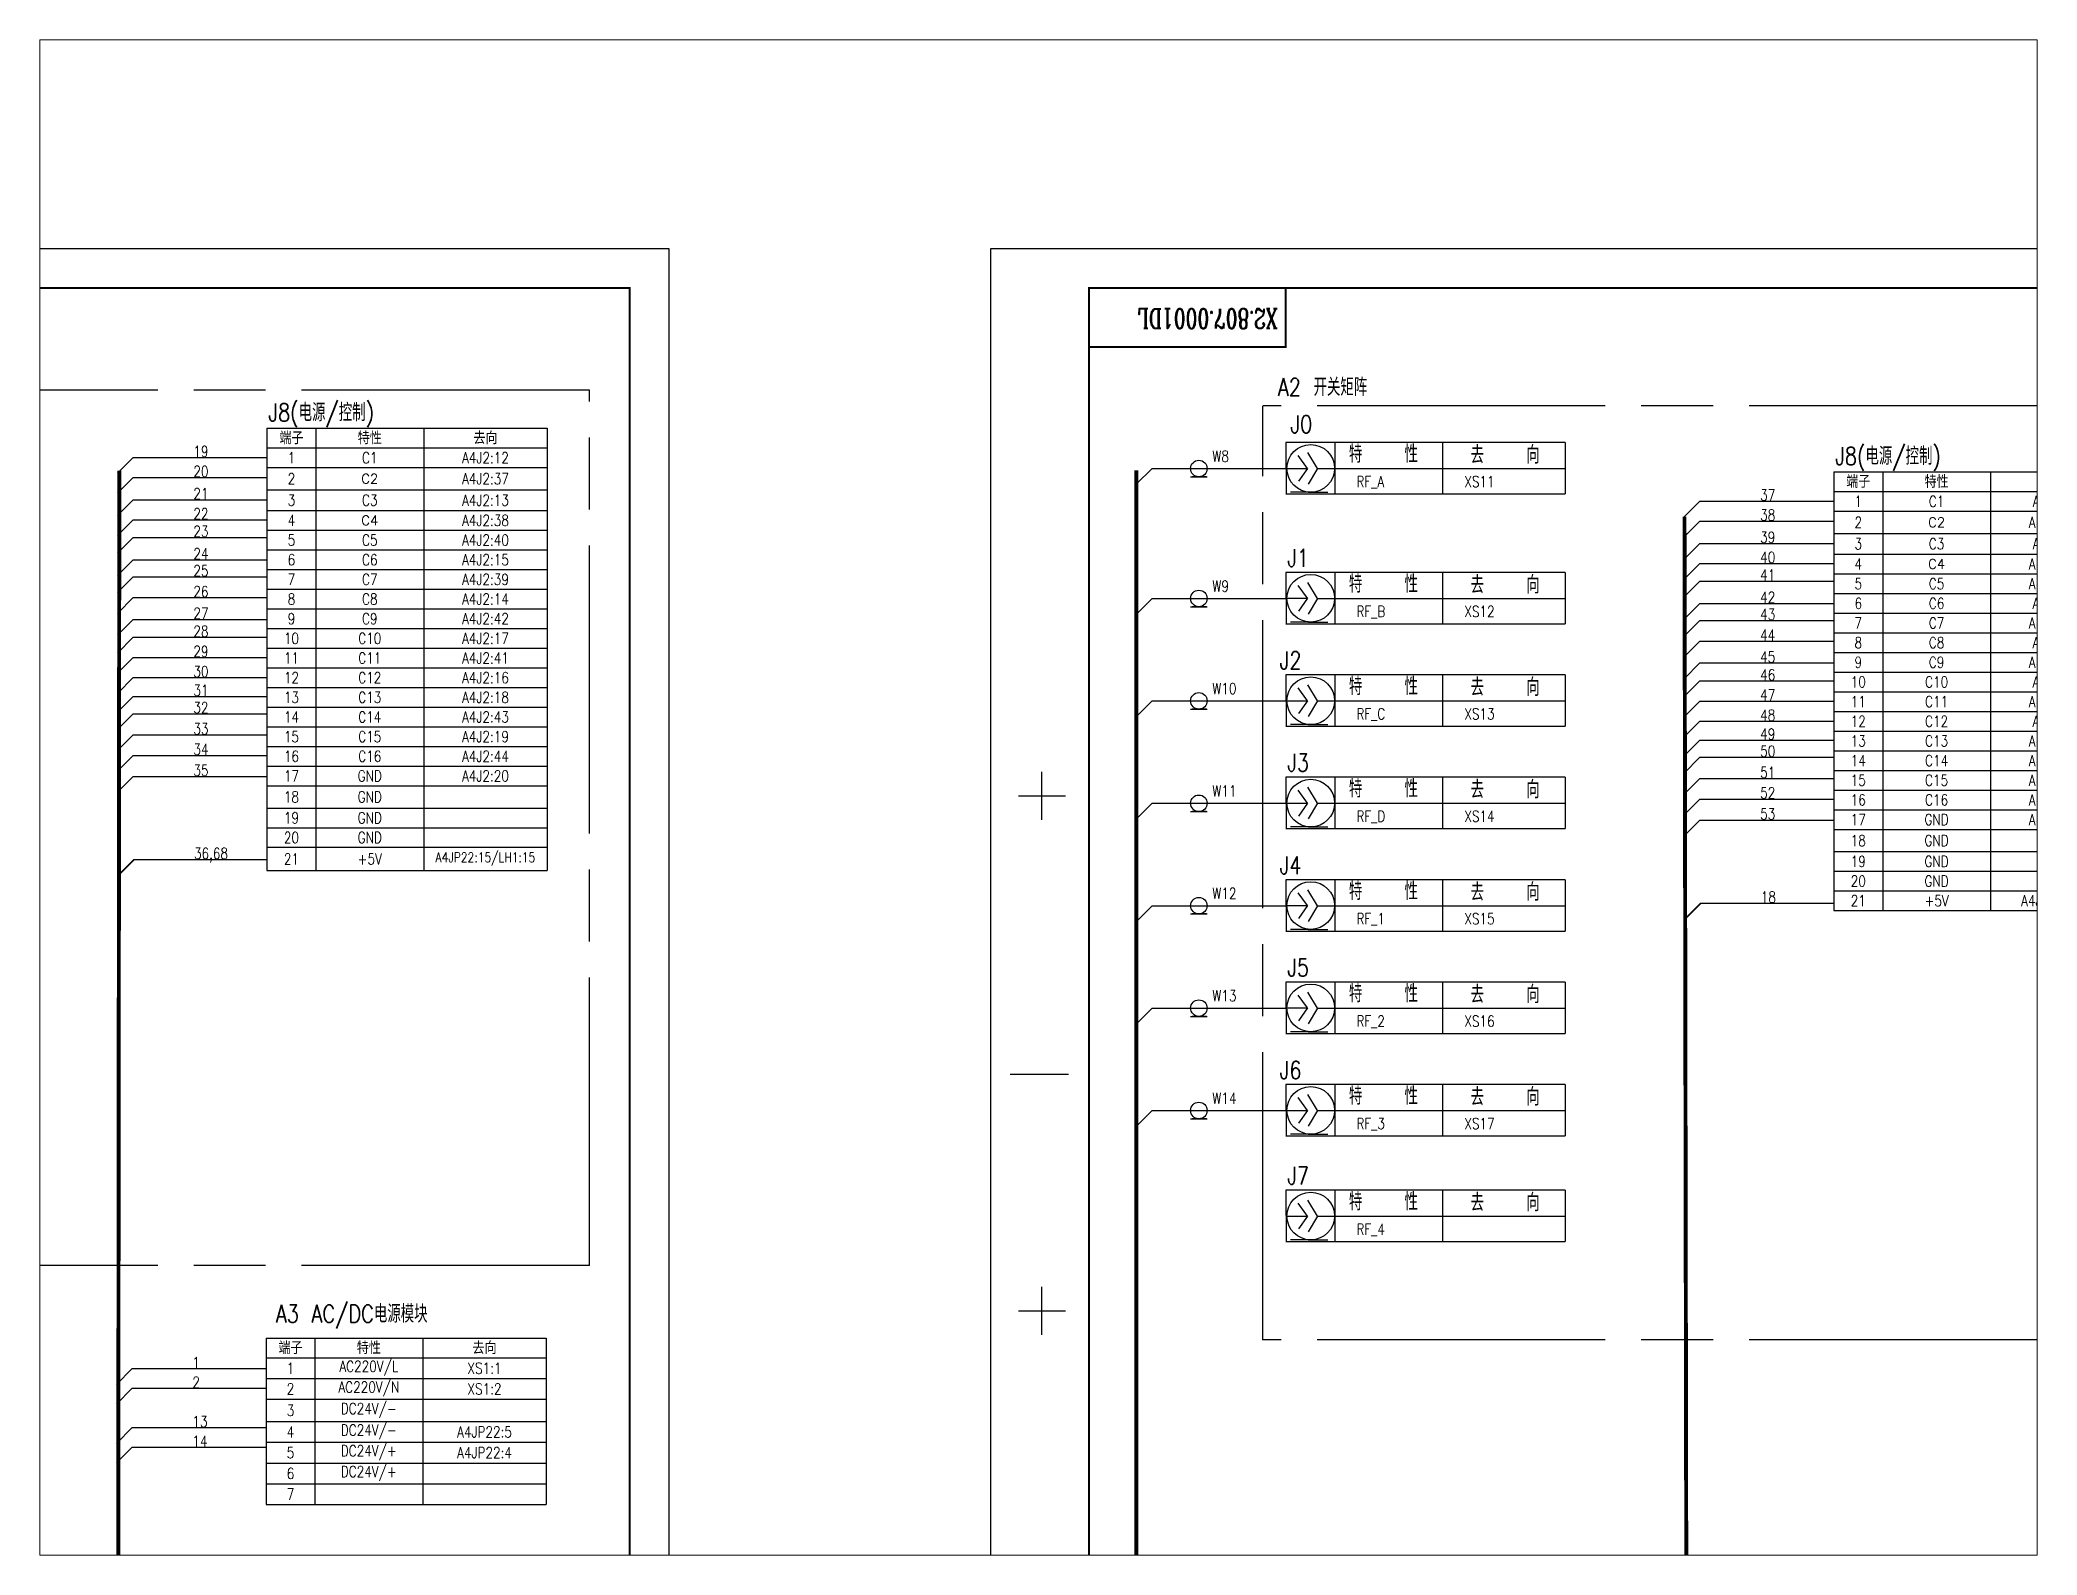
# Paper-space layout '布局1' of a CAD drawing. Header units: millimetres. Extents: x 26 to 231, y 20 to 176.
# The model-space entities are those that its viewports show. They can reach past a viewport. Long polylines and large blocks are cut down to what shows.
import ezdxf

# ---------------------------------------------------------------- set-up
doc = ezdxf.new("R2010")
doc.units = ezdxf.units.MM
doc.linetypes.add('CENTERLINE', pattern=[30, 12, -1.5, 3, -1.5, 12])
doc.layers.add('1', color=7, linetype='Continuous')
doc.layers.add('粗', color=7, linetype='Continuous')
doc.styles.add('HZ', font='txt', dxfattribs={"width": 0.8, "bigfont": 'HZDX'})
doc.styles.add('L', font='romanc.shx', dxfattribs={"width": 0.8, "bigfont": 'HZDX.shx'})
doc.styles.add('R', font='romanc', dxfattribs={"width": 0.8, "bigfont": 'hzdx'})
doc.styles.get("Standard").update_dxf_attribs({"font": 'arial.ttf'})

# ---------------------------------------------------------------- blocks, each defined once
blk = doc.blocks.new('*T15')
at = {"layer": '粗', "color": 0, "linetype": 'ByBlock', "lineweight": -2, "transparency": 16777216}
for p, q in [((0, 0), (71.26, 0)), ((0, 0), (0, -111.58)), ((12.43, 0), (12.43, -111.58)), ((39.86, 0), (39.86, -111.58)), ((71.26, 0), (71.26, -111.58)), ((0, -5), (71.26, -5)), ((0, -10), (71.26, -10)), ((0, -15.65), (71.26, -15.65)), ((0, -20.93), (71.26, -20.93)), ((0, -25.93), (71.26, -25.93)), ((0, -30.93), (71.26, -30.93)), ((0, -35.93), (71.26, -35.93)), ((0, -40.93), (71.26, -40.93)), ((0, -45.93), (71.26, -45.93)), ((0, -50.93), (71.26, -50.93)), ((0, -55.93), (71.26, -55.93)), ((0, -60.93), (71.26, -60.93)), ((0, -65.93), (71.26, -65.93)), ((0, -70.93), (71.26, -70.93)), ((0, -75.93), (71.26, -75.93)), ((0, -80.93), (71.26, -80.93)), ((0, -85.93), (71.26, -85.93)), ((0, -90.93), (71.26, -90.93)), ((0, -96.58), (71.26, -96.58)), ((0, -101.58), (71.26, -101.58)), ((0, -106.58), (71.26, -106.58)), ((0, -111.58), (71.26, -111.58))]:
    blk.add_line(p, q, dxfattribs=at)
at = {"layer": '粗', "color": 0, "transparency": 16777216, "attachment_point": 5}
for s, insert, char_height, width, style in [('{\\fSimSun|b0|i0|c134|p2;端子}', (6.22, -2.5), 2.8067, 11.4315, 'L'), ('{\\fSimSun|b0|i0|c134|p2;特性}', (26.14, -2.5), 2.8067, 26.4235, 'L'), ('{\\fSimSun|b0|i0|c134|p2;去向}', (55.56, -2.5), 2.8067, 30.4001, 'L'), ('1', (6.22, -7.5), 2.81, 11.4315, 'L'), ('C1', (26.14, -7.5), 2.807, 26.4235, 'L'), ('A4J2:4', (55.56, -7.5), 2.8, 30.4001, 'L'), ('2', (6.22, -12.83), 2.81, 11.4315, 'L'), ('A4J2:29', (55.56, -12.83), 2.807, 30.4001, 'L'), ('3', (6.22, -18.29), 2.81, 11.4315, 'L'), ('C3', (26.14, -18.29), 2.807, 26.4235, 'L'), ('A4J2:5', (55.56, -18.29), 2.8, 30.4001, 'L'), ('4', (6.22, -23.43), 2.81, 11.4315, 'L'), ('A4J2:30', (55.56, -23.43), 2.807, 30.4001, 'L'), ('5', (6.22, -28.43), 2.81, 11.4315, 'L'), ('C5', (26.14, -28.43), 2.807, 26.4235, 'L'), ('A4J2:32', (55.56, -28.43), 2.807, 30.4001, 'L'), ('6', (6.22, -33.43), 2.81, 11.4315, 'L'), ('C6', (26.14, -33.43), 2.807, 26.4235, 'L'), ('A4J2:7', (55.56, -33.43), 2.807, 30.4001, 'L'), ('7', (6.22, -38.43), 2.81, 11.4315, 'L'), ('C7', (26.14, -38.43), 2.807, 26.4235, 'L'), ('A4J2:31', (55.56, -38.43), 2.807, 30.4001, 'L'), ('8', (6.22, -43.43), 2.81, 11.4315, 'L'), ('C8', (26.14, -43.43), 2.807, 26.4235, 'L'), ('A4J2:6', (55.56, -43.43), 2.807, 30.4001, 'L'), ('9', (6.22, -48.43), 2.81, 11.4315, 'L'), ('C9', (26.14, -48.43), 2.807, 26.4235, 'L'), ('A4J2:34', (55.56, -48.43), 2.807, 30.4001, 'L'), ('10', (6.22, -53.43), 2.807, 11.4315, 'L'), ('C10', (26.14, -53.43), 2.807, 26.4235, 'L'), ('A4J2:9', (55.56, -53.43), 2.807, 30.4001, 'L'), ('11', (6.22, -58.43), 2.807, 11.4315, 'L'), ('C11', (26.14, -58.43), 2.807, 26.4235, 'L'), ('A4J2:33', (55.56, -58.43), 2.807, 30.4001, 'L'), ('12', (6.22, -63.43), 2.807, 11.4315, 'L'), ('C12', (26.14, -63.43), 2.807, 26.4235, 'L'), ('A4J2:8', (55.56, -63.43), 2.807, 30.4001, 'L'), ('13', (6.22, -68.43), 2.807, 11.4315, 'L'), ('C13', (26.14, -68.43), 2.807, 26.4235, 'L'), ('A4J2:10', (55.56, -68.43), 2.807, 30.4001, 'L'), ('14', (6.22, -73.43), 2.807, 11.4315, 'L'), ('C14', (26.14, -73.43), 2.807, 26.4235, 'L'), ('A4J2:35', (55.56, -73.43), 2.807, 30.4001, 'L'), ('15', (6.22, -78.43), 2.807, 11.4315, 'L'), ('C15', (26.14, -78.43), 2.807, 26.4235, 'L'), ('A4J2:11', (55.56, -78.43), 2.807, 30.4001, 'L'), ('16', (6.22, -83.43), 2.807, 11.4315, 'L'), ('C16', (26.14, -83.43), 2.807, 26.4235, 'L'), ('A4J2:36', (55.56, -83.43), 2.807, 30.4001, 'L'), ('17', (6.22, -88.43), 2.807, 11.4315, 'L'), ('GND', (26.14, -88.43), 2.807, 26.4235, 'L'), ('A4J2:45', (55.56, -88.43), 2.807, 30.4001, 'L'), ('18', (6.22, -93.76), 2.807, 11.4315, 'L'), ('GND', (26.14, -93.76), 2.807, 26.4235, 'R'), ('19', (6.22, -99.08), 2.807, 11.4315, 'L'), ('GND', (26.14, -99.08), 2.8, 26.4235, 'R'), ('20', (6.22, -104.08), 2.807, 11.4315, 'L'), ('GND', (26.14, -104.08), 2.807, 26.4235, 'L'), ('21', (6.22, -109.08), 2.807, 11.4315, 'L'), ('+5V', (26.14, -109.08), 2.807, 26.4235, 'L'), ('A4JP22:15', (55.56, -109.08), 2.807, 30.4001, 'L')]:
    blk.add_mtext(s, dxfattribs=dict(at, insert=insert, char_height=char_height, width=width, style=style))
at = {"layer": '粗', "color": 0, "transparency": 16777216, "char_height": 2.45, "width": 26.4235, "attachment_point": 5}
for s, insert in [('{\\Fromanc|c134;C2}', (26.14, -12.83)), ('{\\Fromanc|c134;C4}', (26.14, -23.43))]:
    blk.add_mtext(s, dxfattribs=dict(at, insert=insert))
blk = doc.blocks.new('*T16')
at = {"layer": '粗', "color": 0, "linetype": 'ByBlock', "lineweight": -2, "transparency": 16777216}
for p, q in [((0, 0), (71.26, 0)), ((0, 0), (0, -42.31)), ((12.43, 0), (12.43, -42.31)), ((39.86, 0), (39.86, -42.31)), ((71.26, 0), (71.26, -42.31)), ((0, -5), (71.26, -5)), ((0, -10.28), (71.26, -10.28)), ((0, -15.55), (71.26, -15.55)), ((0, -21.21), (71.26, -21.21)), ((0, -26.48), (71.26, -26.48)), ((0, -31.76), (71.26, -31.76)), ((0, -37.04), (71.26, -37.04)), ((0, -42.31), (71.26, -42.31))]:
    blk.add_line(p, q, dxfattribs=at)
at = {"layer": '粗', "color": 0, "transparency": 16777216, "attachment_point": 5, "style": 'L'}
for s, insert, char_height, width in [('{\\fSimSun|b0|i0|c134|p2;端子}', (6.22, -2.5), 2.8067, 11.4315), ('{\\fSimSun|b0|i0|c134|p2;特性}', (26.14, -2.5), 2.8067, 26.4235), ('{\\fSimSun|b0|i0|c134|p2;去向}', (55.56, -2.5), 2.8067, 30.4001), ('1', (6.22, -7.64), 2.81, 11.4315), ('AC220V/L', (26.14, -7.64), 2.807, 26.4235), ('XS1:1', (55.56, -7.64), 2.807, 30.4001), ('2', (6.22, -12.92), 2.81, 11.4315), ('AC220V/N', (26.14, -12.92), 2.807, 26.4235), ('XS1:2', (55.56, -12.92), 2.807, 30.4001), ('3', (6.22, -18.38), 2.81, 11.4315), ('DC24V/-', (26.14, -18.38), 2.807, 26.4235), ('4', (6.22, -23.85), 2.81, 11.4315), ('DC24V/-', (26.14, -23.85), 2.807, 26.4235), ('A4JP22:5', (55.56, -23.85), 2.8, 30.4001), ('5', (6.22, -29.12), 2.81, 11.4315), ('DC24V/+', (26.14, -29.12), 2.807, 26.4235), ('A4JP22:4', (55.56, -29.12), 2.8, 30.4001), ('6', (6.22, -34.4), 2.81, 11.4315), ('DC24V/+', (26.14, -34.4), 2.807, 26.4235), ('7', (6.22, -39.68), 2.81, 11.4315)]:
    blk.add_mtext(s, dxfattribs=dict(at, insert=insert, char_height=char_height, width=width))
blk = doc.blocks.new('*T20')
at = {"layer": '粗', "color": 0, "linetype": 'ByBlock', "lineweight": -2, "transparency": 16777216}
for p, q in [((0, 0), (71.26, 0)), ((0, 0), (0, -112.49)), ((12.43, 0), (12.43, -112.49)), ((39.86, 0), (39.86, -112.49)), ((71.26, 0), (71.26, -112.49)), ((0, -5), (71.26, -5)), ((0, -10), (71.26, -10)), ((0, -15.65), (71.26, -15.65)), ((0, -20.93), (71.26, -20.93)), ((0, -25.93), (71.26, -25.93)), ((0, -30.93), (71.26, -30.93)), ((0, -35.93), (71.26, -35.93)), ((0, -40.93), (71.26, -40.93)), ((0, -45.93), (71.26, -45.93)), ((0, -50.93), (71.26, -50.93)), ((0, -55.93), (71.26, -55.93)), ((0, -60.93), (71.26, -60.93)), ((0, -65.93), (71.26, -65.93)), ((0, -70.93), (71.26, -70.93)), ((0, -75.93), (71.26, -75.93)), ((0, -80.93), (71.26, -80.93)), ((0, -85.93), (71.26, -85.93)), ((0, -90.93), (71.26, -90.93)), ((0, -96.58), (71.26, -96.58)), ((0, -101.58), (71.26, -101.58)), ((0, -106.58), (71.26, -106.58)), ((0, -112.49), (71.26, -112.49))]:
    blk.add_line(p, q, dxfattribs=at)
at = {"layer": '粗', "color": 0, "transparency": 16777216, "attachment_point": 5}
for s, insert, char_height, width, style in [('{\\fSimSun|b0|i0|c134|p2;端子}', (6.22, -2.5), 2.8067, 11.4315, 'L'), ('{\\fSimSun|b0|i0|c134|p2;特性}', (26.14, -2.5), 2.8067, 26.4235, 'L'), ('{\\fSimSun|b0|i0|c134|p2;去向}', (55.56, -2.5), 2.8067, 30.4001, 'L'), ('1', (6.22, -7.5), 2.81, 11.4315, 'L'), ('C1', (26.14, -7.5), 2.807, 26.4235, 'L'), ('A4J2:12', (55.56, -7.5), 2.8, 30.4001, 'L'), ('2', (6.22, -12.83), 2.81, 11.4315, 'L'), ('A4J2:37', (55.56, -12.83), 2.807, 30.4001, 'L'), ('3', (6.22, -18.29), 2.81, 11.4315, 'L'), ('C3', (26.14, -18.29), 2.807, 26.4235, 'L'), ('A4J2:13', (55.56, -18.29), 2.8, 30.4001, 'L'), ('4', (6.22, -23.43), 2.81, 11.4315, 'L'), ('A4J2:38', (55.56, -23.43), 2.807, 30.4001, 'L'), ('5', (6.22, -28.43), 2.81, 11.4315, 'L'), ('C5', (26.14, -28.43), 2.807, 26.4235, 'L'), ('A4J2:40', (55.56, -28.43), 2.807, 30.4001, 'L'), ('6', (6.22, -33.43), 2.81, 11.4315, 'L'), ('C6', (26.14, -33.43), 2.807, 26.4235, 'L'), ('A4J2:15', (55.56, -33.43), 2.807, 30.4001, 'L'), ('7', (6.22, -38.43), 2.81, 11.4315, 'L'), ('C7', (26.14, -38.43), 2.807, 26.4235, 'L'), ('A4J2:39', (55.56, -38.43), 2.807, 30.4001, 'L'), ('8', (6.22, -43.43), 2.81, 11.4315, 'L'), ('C8', (26.14, -43.43), 2.807, 26.4235, 'L'), ('A4J2:14', (55.56, -43.43), 2.807, 30.4001, 'L'), ('9', (6.22, -48.43), 2.81, 11.4315, 'L'), ('C9', (26.14, -48.43), 2.807, 26.4235, 'L'), ('A4J2:42', (55.56, -48.43), 2.807, 30.4001, 'L'), ('10', (6.22, -53.43), 2.807, 11.4315, 'L'), ('C10', (26.14, -53.43), 2.807, 26.4235, 'L'), ('A4J2:17', (55.56, -53.43), 2.807, 30.4001, 'L'), ('11', (6.22, -58.43), 2.807, 11.4315, 'L'), ('C11', (26.14, -58.43), 2.807, 26.4235, 'L'), ('A4J2:41', (55.56, -58.43), 2.807, 30.4001, 'L'), ('12', (6.22, -63.43), 2.807, 11.4315, 'L'), ('C12', (26.14, -63.43), 2.807, 26.4235, 'L'), ('A4J2:16', (55.56, -63.43), 2.807, 30.4001, 'L'), ('13', (6.22, -68.43), 2.807, 11.4315, 'L'), ('C13', (26.14, -68.43), 2.807, 26.4235, 'L'), ('A4J2:18', (55.56, -68.43), 2.807, 30.4001, 'L'), ('14', (6.22, -73.43), 2.807, 11.4315, 'L'), ('C14', (26.14, -73.43), 2.807, 26.4235, 'L'), ('A4J2:43', (55.56, -73.43), 2.807, 30.4001, 'L'), ('15', (6.22, -78.43), 2.807, 11.4315, 'L'), ('C15', (26.14, -78.43), 2.807, 26.4235, 'L'), ('A4J2:19', (55.56, -78.43), 2.807, 30.4001, 'L'), ('16', (6.22, -83.43), 2.807, 11.4315, 'L'), ('C16', (26.14, -83.43), 2.807, 26.4235, 'L'), ('A4J2:44', (55.56, -83.43), 2.807, 30.4001, 'L'), ('17', (6.22, -88.43), 2.807, 11.4315, 'L'), ('GND', (26.14, -88.43), 2.807, 26.4235, 'L'), ('A4J2:20', (55.56, -88.43), 2.807, 30.4001, 'L'), ('18', (6.22, -93.76), 2.807, 11.4315, 'L'), ('GND', (26.14, -93.76), 2.807, 26.4235, 'R'), ('19', (6.22, -99.08), 2.807, 11.4315, 'L'), ('GND', (26.14, -99.08), 2.8, 26.4235, 'R'), ('20', (6.22, -104.08), 2.807, 11.4315, 'L'), ('GND', (26.14, -104.08), 2.807, 26.4235, 'L'), ('21', (6.22, -109.54), 2.807, 11.4315, 'L'), ('+5V', (26.14, -109.54), 2.807, 26.4235, 'L'), ('A4JP22:15/LH1:15', (55.56, -109.54), 2.5, 30.4001, 'L')]:
    blk.add_mtext(s, dxfattribs=dict(at, insert=insert, char_height=char_height, width=width, style=style))
at = {"layer": '粗', "color": 0, "transparency": 16777216, "char_height": 2.45, "width": 26.4235, "attachment_point": 5}
for s, insert in [('{\\Fromanc|c134;C2}', (26.14, -12.83)), ('{\\Fromanc|c134;C4}', (26.14, -23.43))]:
    blk.add_mtext(s, dxfattribs=dict(at, insert=insert))

msp = doc.modelspace()

# ---------------------------------------------------------------- linework, layer by layer
at = {"color": 7, "linetype": 'CENTERLINE'}
for p, q in [((2715.118, 1862.978), (2489.905, 1862.978)), ((2715.118, 1640.397), (2715.118, 1862.978)), ((2886.32, 1621.418), (2886.32, 1858.98)), ((3111.606, 1858.98), (2886.392, 1858.98)), ((2715.118, 1640.397), (2489.905, 1640.397)), ((3111.423, 1621.464), (2886.209, 1621.464))]:
    msp.add_line(p, q, dxfattribs=at)
for p, q in [((2892.165, 1849.67), (2892.225, 1836.658)), ((2963.201, 1849.67), (2892.165, 1849.67)), ((2904.627, 1849.67), (2904.627, 1836.621)), ((2932.05, 1849.67), (2932.05, 1836.621)), ((2963.191, 1849.67), (2963.191, 1836.621)), ((2599.04, 1845.864), (2633.076, 1845.864)), ((2897.719, 1843.1), (2895.313, 1846.355)), ((2900.259, 1843.059), (2897.79, 1847.117)), ((2599.04, 1840.775), (2633.076, 1840.775)), ((2858.159, 1843.061), (2892.195, 1843.061)), ((2867.957, 1840.96), (2872.158, 1840.96)), ((2871.99, 1840.96), (2868.367, 1840.96)), ((2870.059, 1840.96), (2871.99, 1840.96)), ((2892.195, 1843.1), (2897.719, 1843.1)), ((2897.719, 1843.1), (2895.368, 1839.812)), ((2900.259, 1843.059), (2897.876, 1839.077)), ((2900.259, 1843.059), (2963.191, 1843.059)), ((2599.04, 1835.127), (2633.076, 1835.127)), ((2892.155, 1836.621), (2963.191, 1836.621)), ((2997.501, 1834.771), (3031.538, 1834.771)), ((2599.04, 1830.017), (2633.076, 1830.017)), ((2997.501, 1829.682), (3031.538, 1829.682)), ((2599.04, 1825.544), (2633.076, 1825.544)), ((2997.501, 1824.034), (3031.538, 1824.034)), ((2599.04, 1819.837), (2633.076, 1819.837)), ((2997.501, 1818.924), (3031.538, 1818.924)), ((2599.04, 1815.524), (2633.076, 1815.524)), ((2963.195, 1816.624), (2892.158, 1816.624)), ((2892.168, 1816.624), (2892.229, 1803.612)), ((2897.722, 1810.054), (2895.316, 1813.309)), ((2900.262, 1810.013), (2897.794, 1814.072)), ((2904.63, 1816.624), (2904.63, 1803.575)), ((2932.054, 1816.624), (2932.054, 1803.575)), ((2963.195, 1816.624), (2963.195, 1803.575)), ((2997.501, 1814.451), (3031.538, 1814.451)), ((2599.04, 1810.229), (2633.076, 1810.229)), ((2858.162, 1810.015), (2892.199, 1810.015)), ((2892.199, 1810.054), (2897.722, 1810.054)), ((2897.722, 1810.054), (2895.371, 1806.766)), ((2900.262, 1810.013), (2897.879, 1806.031)), ((2900.262, 1810.013), (2963.195, 1810.013)), ((2997.501, 1808.743), (3031.538, 1808.743)), ((2599.04, 1804.696), (2633.076, 1804.696)), ((2867.96, 1807.915), (2872.162, 1807.915)), ((2871.993, 1807.915), (2868.371, 1807.915)), ((2870.062, 1807.915), (2871.993, 1807.915)), ((2892.158, 1803.575), (2963.195, 1803.575)), ((2997.501, 1804.431), (3031.538, 1804.431)), ((2599.04, 1800.134), (2633.076, 1800.134)), ((2997.501, 1799.136), (3031.538, 1799.136)), ((2599.04, 1795.008), (2633.076, 1795.008)), ((2997.501, 1793.603), (3031.538, 1793.603)), ((2599.04, 1789.878), (2633.076, 1789.878)), ((2892.168, 1790.578), (2892.229, 1777.566)), ((2963.204, 1790.578), (2892.168, 1790.578)), ((2900.262, 1783.967), (2897.794, 1788.026)), ((2904.63, 1790.578), (2904.63, 1777.529)), ((2932.054, 1790.578), (2932.054, 1777.529)), ((2963.195, 1790.578), (2963.195, 1777.529)), ((2997.501, 1789.041), (3031.538, 1789.041)), ((2599.04, 1785.086), (2633.076, 1785.086)), ((2858.162, 1783.969), (2892.199, 1783.969)), ((2892.199, 1784.008), (2897.722, 1784.008)), ((2897.722, 1784.008), (2895.316, 1787.263)), ((2897.722, 1784.008), (2895.371, 1780.72)), ((2900.262, 1783.967), (2897.879, 1779.985)), ((2900.262, 1783.967), (2963.195, 1783.967)), ((2997.501, 1783.914), (3031.538, 1783.914)), ((2599.04, 1780.707), (2633.076, 1780.707)), ((2867.96, 1781.869), (2872.162, 1781.869)), ((2871.993, 1781.869), (2868.371, 1781.869)), ((2870.062, 1781.869), (2871.993, 1781.869)), ((2997.501, 1778.785), (3031.538, 1778.785)), ((2599.04, 1775.312), (2633.076, 1775.312)), ((2892.158, 1777.529), (2963.195, 1777.529)), ((2997.501, 1773.993), (3031.538, 1773.993)), ((2599.04, 1770.097), (2633.076, 1770.097)), ((2997.501, 1769.613), (3031.538, 1769.613)), ((2599.04, 1764.756), (2633.076, 1764.756)), ((2963.195, 1764.531), (2892.158, 1764.531)), ((2892.168, 1764.531), (2892.229, 1751.519)), ((2904.63, 1764.531), (2904.63, 1751.482)), ((2932.054, 1764.531), (2932.054, 1751.482)), ((2963.195, 1764.531), (2963.195, 1751.482)), ((2997.501, 1764.219), (3031.538, 1764.219)), ((2858.162, 1757.922), (2892.199, 1757.922)), ((2892.199, 1757.961), (2897.722, 1757.961)), ((2897.722, 1757.961), (2895.316, 1761.216)), ((2897.722, 1757.961), (2895.371, 1754.673)), ((2900.262, 1757.92), (2897.794, 1761.979)), ((2900.262, 1757.92), (2897.879, 1753.938)), ((2900.262, 1757.92), (2963.195, 1757.92)), ((2997.501, 1759.004), (3031.538, 1759.004)), ((2867.96, 1755.821), (2872.162, 1755.821)), ((2871.993, 1755.821), (2868.371, 1755.821)), ((2870.062, 1755.821), (2871.993, 1755.821)), ((2997.501, 1753.663), (3031.538, 1753.663)), ((2892.158, 1751.482), (2963.195, 1751.482)), ((2599.197, 1743.617), (2633.233, 1743.617)), ((2892.168, 1738.478), (2892.229, 1725.467)), ((2963.204, 1738.478), (2892.168, 1738.478)), ((2904.63, 1738.478), (2904.63, 1725.43)), ((2932.054, 1738.478), (2932.054, 1725.43)), ((2963.195, 1738.478), (2963.195, 1725.43)), ((2892.199, 1731.908), (2897.722, 1731.908)), ((2897.722, 1731.908), (2895.316, 1735.163)), ((2897.722, 1731.908), (2895.371, 1728.621)), ((2900.262, 1731.867), (2897.794, 1735.926)), ((2997.658, 1732.524), (3031.695, 1732.524)), ((2858.162, 1731.87), (2892.199, 1731.87)), ((2867.96, 1729.769), (2872.162, 1729.769)), ((2871.993, 1729.769), (2868.371, 1729.769)), ((2870.062, 1729.769), (2871.993, 1729.769)), ((2900.262, 1731.867), (2897.879, 1727.885)), ((2900.262, 1731.867), (2963.195, 1731.867)), ((2892.158, 1725.43), (2963.195, 1725.43)), ((2963.195, 1712.432), (2892.159, 1712.432)), ((2892.168, 1712.432), (2892.229, 1699.421)), ((2904.63, 1712.432), (2904.63, 1699.384)), ((2932.054, 1712.432), (2932.054, 1699.384)), ((2963.195, 1712.432), (2963.195, 1699.384)), ((2897.723, 1705.863), (2895.316, 1709.117)), ((2900.262, 1705.821), (2897.794, 1709.88)), ((2858.163, 1705.824), (2892.199, 1705.824)), ((2867.96, 1703.723), (2872.162, 1703.723)), ((2871.993, 1703.723), (2868.371, 1703.723)), ((2870.062, 1703.723), (2871.993, 1703.723)), ((2892.199, 1705.863), (2897.723, 1705.863)), ((2897.723, 1705.863), (2895.371, 1702.575)), ((2900.262, 1705.821), (2897.88, 1701.839)), ((2900.262, 1705.821), (2963.195, 1705.821)), ((2892.159, 1699.384), (2963.195, 1699.384)), ((2892.168, 1686.386), (2892.229, 1673.375)), ((2963.204, 1686.386), (2892.168, 1686.386)), ((2904.63, 1686.386), (2904.63, 1673.338)), ((2932.054, 1686.386), (2932.054, 1673.338)), ((2963.195, 1686.386), (2963.195, 1673.338)), ((2897.722, 1679.817), (2895.316, 1683.071)), ((2900.262, 1679.775), (2897.794, 1683.834)), ((2858.162, 1679.778), (2892.199, 1679.778)), ((2867.96, 1677.677), (2872.162, 1677.677)), ((2871.993, 1677.677), (2868.371, 1677.677)), ((2870.062, 1677.677), (2871.993, 1677.677)), ((2892.199, 1679.817), (2897.722, 1679.817)), ((2897.722, 1679.817), (2895.371, 1676.529)), ((2900.262, 1679.775), (2897.879, 1675.793)), ((2900.262, 1679.775), (2963.195, 1679.775)), ((2892.158, 1673.338), (2963.195, 1673.338)), ((2963.195, 1659.511), (2892.159, 1659.511)), ((2892.168, 1659.511), (2892.229, 1646.499)), ((2897.723, 1652.941), (2895.316, 1656.196)), ((2900.262, 1652.899), (2897.794, 1656.958)), ((2904.63, 1659.511), (2904.63, 1646.462)), ((2932.054, 1659.511), (2932.054, 1646.462)), ((2963.195, 1659.511), (2963.195, 1646.462)), ((2892.199, 1652.941), (2897.723, 1652.941)), ((2897.723, 1652.941), (2895.371, 1649.653)), ((2900.262, 1652.899), (2897.88, 1648.918)), ((2900.262, 1652.899), (2963.195, 1652.899)), ((2892.159, 1646.462), (2963.195, 1646.462)), ((2598.8, 1614.125), (2632.837, 1614.125)), ((2598.8, 1609.125), (2632.837, 1609.125)), ((2598.8, 1599.125), (2632.837, 1599.125)), ((2598.8, 1594.125), (2632.837, 1594.125))]:
    msp.add_line(p, q)
at = {"color": 7}
for p, q in [((2599.04, 1845.864), (2595.04, 1841.864)), ((2599.04, 1840.775), (2595.04, 1836.775)), ((2858.159, 1843.061), (2854.159, 1839.061)), ((2599.04, 1835.127), (2595.04, 1831.127)), ((2997.501, 1834.771), (2993.501, 1830.771)), ((2599.04, 1830.017), (2595.04, 1826.017)), ((2997.501, 1829.682), (2993.501, 1825.682)), ((2599.04, 1825.544), (2595.04, 1821.544)), ((2997.501, 1824.034), (2993.501, 1820.034)), ((2599.04, 1819.837), (2595.04, 1815.837)), ((2997.501, 1818.924), (2993.501, 1814.924)), ((2599.04, 1815.524), (2595.04, 1811.524)), ((2997.501, 1814.451), (2993.501, 1810.451)), ((2599.04, 1810.229), (2595.04, 1806.229)), ((2858.162, 1810.015), (2854.162, 1806.015)), ((2997.501, 1808.743), (2993.501, 1804.743)), ((2599.04, 1804.696), (2595.04, 1800.696)), ((2997.501, 1804.431), (2993.501, 1800.431)), ((2599.04, 1800.134), (2595.04, 1796.134)), ((2997.501, 1799.136), (2993.501, 1795.136)), ((2599.04, 1795.008), (2595.04, 1791.008)), ((2997.501, 1793.603), (2993.501, 1789.603)), ((2599.04, 1789.878), (2595.04, 1785.878)), ((2997.501, 1789.041), (2993.501, 1785.041)), ((2599.04, 1785.086), (2595.04, 1781.086)), ((2858.162, 1783.969), (2854.162, 1779.969)), ((2997.501, 1783.914), (2993.501, 1779.914)), ((2599.04, 1780.707), (2595.04, 1776.707)), ((2997.501, 1778.785), (2993.501, 1774.785)), ((2599.04, 1775.312), (2595.04, 1771.312)), ((2997.501, 1773.993), (2993.501, 1769.993)), ((2599.04, 1770.097), (2595.04, 1766.097)), ((2997.501, 1769.613), (2993.501, 1765.613)), ((2599.04, 1764.756), (2595.04, 1760.756)), ((2830.017, 1765.91), (2830.017, 1753.747)), ((2997.501, 1764.219), (2993.501, 1760.219)), ((2824.163, 1759.828), (2836.106, 1759.828)), ((2858.162, 1757.922), (2854.162, 1753.922)), ((2997.501, 1759.003), (2993.501, 1755.003)), ((2997.501, 1753.663), (2993.501, 1749.663)), ((2599.197, 1743.617), (2595.197, 1739.617)), ((2599.197, 1743.461), (2595.197, 1739.461)), ((2997.658, 1732.524), (2993.658, 1728.524)), ((2997.658, 1732.367), (2993.658, 1728.367)), ((2858.162, 1731.87), (2854.162, 1727.87)), ((2858.163, 1705.824), (2854.163, 1701.824)), ((2822.087, 1689.051), (2836.883, 1689.051)), ((2858.162, 1679.778), (2854.162, 1675.778)), ((2830.017, 1634.891), (2830.017, 1622.728)), ((2824.163, 1628.81), (2836.106, 1628.81)), ((2598.8, 1614.125), (2594.8, 1610.125)), ((2598.8, 1609.125), (2594.8, 1605.125)), ((2598.8, 1599.125), (2594.8, 1595.125)), ((2598.8, 1594.125), (2594.8, 1590.125))]:
    msp.add_line(p, q, dxfattribs=at)
for points in [[(2735.341, 1478.965), (2735.341, 1898.965), (2141.341, 1898.965), (2141.341, 1478.965)], [(3411.113, 1478.965), (3411.113, 1898.965), (2817.113, 1898.965), (2817.113, 1478.965)]]:
    msp.add_lwpolyline(points, close=True, dxfattribs=at)
at = {"color": 7, "const_width": 0.5}
for points in [[(2725.341, 1488.965), (2725.341, 1888.965), (2166.341, 1888.965), (2166.341, 1488.965)], [(3401.113, 1488.965), (3401.113, 1888.965), (2842.113, 1888.965), (2842.113, 1488.965)]]:
    msp.add_lwpolyline(points, close=True, dxfattribs=at)
msp.add_lwpolyline([(2892.113, 1888.965), (2892.113, 1873.965), (2842.113, 1873.965)], dxfattribs=at)
for centre in [(2870.058, 1843.061), (2870.061, 1810.015), (2870.061, 1783.969), (2870.061, 1757.922), (2870.061, 1731.87), (2870.062, 1705.824), (2870.061, 1679.778)]:
    msp.add_circle(centre, 2.101)
at = {"layer": '1', "linetype": 'Continuous'}
for p, q in [((2898.337, 1837.04), (2893.339, 1837.04)), ((2897.825, 1837.04), (2902.823, 1837.04)), ((2898.34, 1803.994), (2893.342, 1803.994)), ((2897.828, 1803.994), (2902.826, 1803.994)), ((2898.34, 1777.948), (2893.342, 1777.948)), ((2897.828, 1777.948), (2902.826, 1777.948)), ((2898.34, 1751.901), (2893.342, 1751.901)), ((2897.828, 1751.901), (2902.826, 1751.901)), ((2898.34, 1725.848), (2893.342, 1725.848)), ((2897.828, 1725.848), (2902.826, 1725.848)), ((2898.34, 1699.802), (2893.342, 1699.802)), ((2897.829, 1699.802), (2902.827, 1699.802)), ((2898.34, 1673.756), (2893.342, 1673.756)), ((2897.828, 1673.756), (2902.826, 1673.756)), ((2898.34, 1646.88), (2893.342, 1646.88)), ((2897.829, 1646.88), (2902.827, 1646.88))]:
    msp.add_line(p, q, dxfattribs=at)
at = {"layer": '1', "color": 7, "linetype": 'Continuous', "const_width": 1}
for points in [[(2595.527, 1842.548), (2595.225, 1543.176), (2589.225, 1552.619), (2460.27, 1552.619)], [(2854.159, 1842.576), (2854.159, 1499.157), (2860.159, 1493.157), (3146.836, 1493.157)], [(2993.567, 1830.837), (2994.12, 1503.099), (3000.122, 1492.708), (3000.122, 1492.708)]]:
    msp.add_lwpolyline(points, dxfattribs=at)
at = {"layer": '1', "linetype": 'Continuous'}
for centre in [(2898.508, 1843.099), (2898.512, 1810.053), (2898.512, 1784.007), (2898.512, 1757.96), (2898.512, 1731.907), (2898.512, 1705.862), (2898.512, 1679.816), (2898.512, 1652.94)]:
    msp.add_circle(centre, 6.062, dxfattribs=at)

# ---------------------------------------------------------------- block references
for name, p in [('*T20', (2633.076, 1853.295)), ('*T15', (3031.538, 1842.202)), ('*T16', (2632.837, 1621.876))]:
    msp.add_blockref(name, p)

# ---------------------------------------------------------------- texts
at = {"style": 'L', "width": 0.7}
msp.add_text('X2.807.0001DL', height=5, rotation=180, dxfattribs=at).set_placement((2890.095, 1883.701))
at = {"width": 0.8}
for s, height, style, p in [('A2 开关矩阵', 4.4906, 'HZ', (2890.172, 1861.532)), ('J8(电源/控制)', 4.4906, 'HZ', (2633.426, 1855.087)), ('J0', 4.4906, 'HZ', (2893.353, 1852.082)), ('19', 2.8066, 'R', (2614.348, 1846)), (' 特   性', 4.4906, 'HZ', (2905.017, 1844.53)), (' 去   向', 4.4906, 'HZ', (2935.968, 1844.32)), ('J8(电源/控制)', 4.4906, 'HZ', (3031.888, 1843.994)), ('20', 2.8066, 'R', (2614.348, 1840.912)), ('W8', 2.8066, 'R', (2873.467, 1844.785)), ('RF_A', 2.8066, 'R', (2910.152, 1838.345)), ('XS11', 2.8066, 'R', (2937.575, 1838.345)), ('21', 2.8066, 'R', (2614.348, 1835.264)), ('37', 2.8066, 'R', (3012.81, 1834.907)), ('22', 2.8066, 'R', (2614.348, 1830.154)), ('23', 2.8066, 'R', (2614.348, 1825.68)), ('38', 2.8066, 'R', (3012.81, 1829.818)), ('39', 2.8066, 'R', (3012.81, 1824.17)), ('24', 2.8066, 'R', (2614.348, 1819.973)), ('25', 2.8066, 'R', (2614.348, 1815.66)), ('J1', 4.4906, 'HZ', (2892.548, 1818.095)), ('40', 2.8066, 'R', (3012.81, 1819.06)), ('26', 2.8066, 'R', (2614.348, 1810.366)), ('W9', 2.8066, 'R', (2873.471, 1811.739)), (' 特   性', 4.4906, 'HZ', (2905.02, 1811.484)), (' 去   向', 4.4906, 'HZ', (2935.971, 1811.274)), ('41', 2.8066, 'R', (3012.81, 1814.587)), ('RF_B', 2.8066, 'R', (2910.155, 1805.299)), ('XS12', 2.8066, 'R', (2937.579, 1805.299)), ('42', 2.8066, 'R', (3012.81, 1808.88)), ('27', 2.8066, 'R', (2614.348, 1804.832)), ('28', 2.8066, 'R', (2614.348, 1800.271)), ('43', 2.8066, 'R', (3012.81, 1804.567)), ('29', 2.8066, 'R', (2614.348, 1795.144)), ('44', 2.8066, 'R', (3012.81, 1799.272)), ('J2', 4.4906, 'HZ', (2890.612, 1792.017)), ('45', 2.8066, 'R', (3012.81, 1793.739)), ('30', 2.8066, 'R', (2614.348, 1790.015)), ('31', 2.8066, 'R', (2614.348, 1785.223)), ('W10', 2.8066, 'R', (2873.471, 1785.693)), (' 特   性', 4.4906, 'HZ', (2905.02, 1785.438)), (' 去   向', 4.4906, 'HZ', (2935.971, 1785.228)), ('46', 2.8066, 'R', (3012.81, 1789.177)), ('32', 2.8066, 'R', (2614.348, 1780.843)), ('47', 2.8066, 'R', (3012.81, 1784.051)), ('33', 2.8066, 'R', (2614.348, 1775.448)), ('RF_C', 2.8066, 'R', (2910.155, 1779.253)), ('XS13', 2.8066, 'R', (2937.579, 1779.253)), ('48', 2.8066, 'R', (3012.81, 1778.921)), ('34', 2.8066, 'R', (2614.348, 1770.233)), ('49', 2.8066, 'R', (3012.81, 1774.129)), ('50', 2.8066, 'R', (3012.81, 1769.75)), ('35', 2.8066, 'R', (2614.348, 1764.892)), ('J3', 4.4906, 'HZ', (2892.548, 1766.002)), ('W11', 2.8066, 'R', (2873.471, 1759.646)), (' 特   性', 4.4906, 'HZ', (2905.02, 1759.391)), (' 去   向', 4.4906, 'HZ', (2935.971, 1759.181)), ('51', 2.8066, 'R', (3012.81, 1764.355)), ('52', 2.8066, 'R', (3012.81, 1759.14)), ('RF_D', 2.8066, 'R', (2910.155, 1753.206)), ('XS14', 2.8066, 'R', (2937.579, 1753.206)), ('53', 2.8066, 'R', (3012.81, 1753.799)), ('36,68', 2.8066, 'R', (2614.505, 1743.754)), ('J4', 4.4906, 'HZ', (2890.612, 1739.918)), (' 特   性', 4.4906, 'HZ', (2905.02, 1733.339)), (' 去   向', 4.4906, 'HZ', (2935.971, 1733.129)), ('W12', 2.8066, 'R', (2873.471, 1733.593)), ('18', 2.8066, 'R', (3012.966, 1732.66)), ('RF_1', 2.8066, 'R', (2910.155, 1727.153)), ('XS15', 2.8066, 'R', (2937.579, 1727.153)), ('J5', 4.4906, 'HZ', (2892.549, 1713.904)), (' 特   性', 4.4906, 'HZ', (2905.02, 1707.293)), (' 去   向', 4.4906, 'HZ', (2935.971, 1707.083)), ('W13', 2.8066, 'R', (2873.471, 1707.547)), ('RF_2', 2.8066, 'R', (2910.155, 1701.107)), ('XS16', 2.8066, 'R', (2937.579, 1701.107)), ('J6', 4.4906, 'HZ', (2890.612, 1687.826)), (' 特   性', 4.4906, 'HZ', (2905.02, 1681.247)), ('W14', 2.8066, 'R', (2873.471, 1681.501)), (' 去   向', 4.4906, 'HZ', (2935.971, 1681.037)), ('RF_3', 2.8066, 'R', (2910.155, 1675.061)), ('XS17', 2.8066, 'R', (2937.579, 1675.061)), ('J7', 4.4906, 'HZ', (2892.549, 1660.982)), (' 特   性', 4.4906, 'HZ', (2905.02, 1654.371)), (' 去   向', 4.4906, 'HZ', (2935.971, 1654.161)), ('RF_4', 2.8066, 'R', (2910.155, 1648.185)), ('A3 AC/DC电源模块', 4.49064, 'HZ', (2635.353, 1625.835)), ('1', 2.807, 'R', (2614.108, 1614.261)), ('2', 2.807, 'R', (2614.108, 1609.261)), ('13', 2.8066, 'R', (2614.108, 1599.261)), ('14', 2.8066, 'R', (2614.108, 1594.261))]:
    msp.add_text(s, height=height, dxfattribs=dict(at, style=style)).set_placement(p)

psp = doc.layouts.new('布局1')

# ---------------------------------------------------------------- viewports
at = {"layer": '0', "view_target_point": (2568.917, 1893.157)}
psp.add_viewport(center=(128.5, 97.5), size=(205.6, 156), view_center_point=(260.364, -133.768), view_height=385.36166, dxfattribs=at)

doc.saveas('drawing.dxf')
